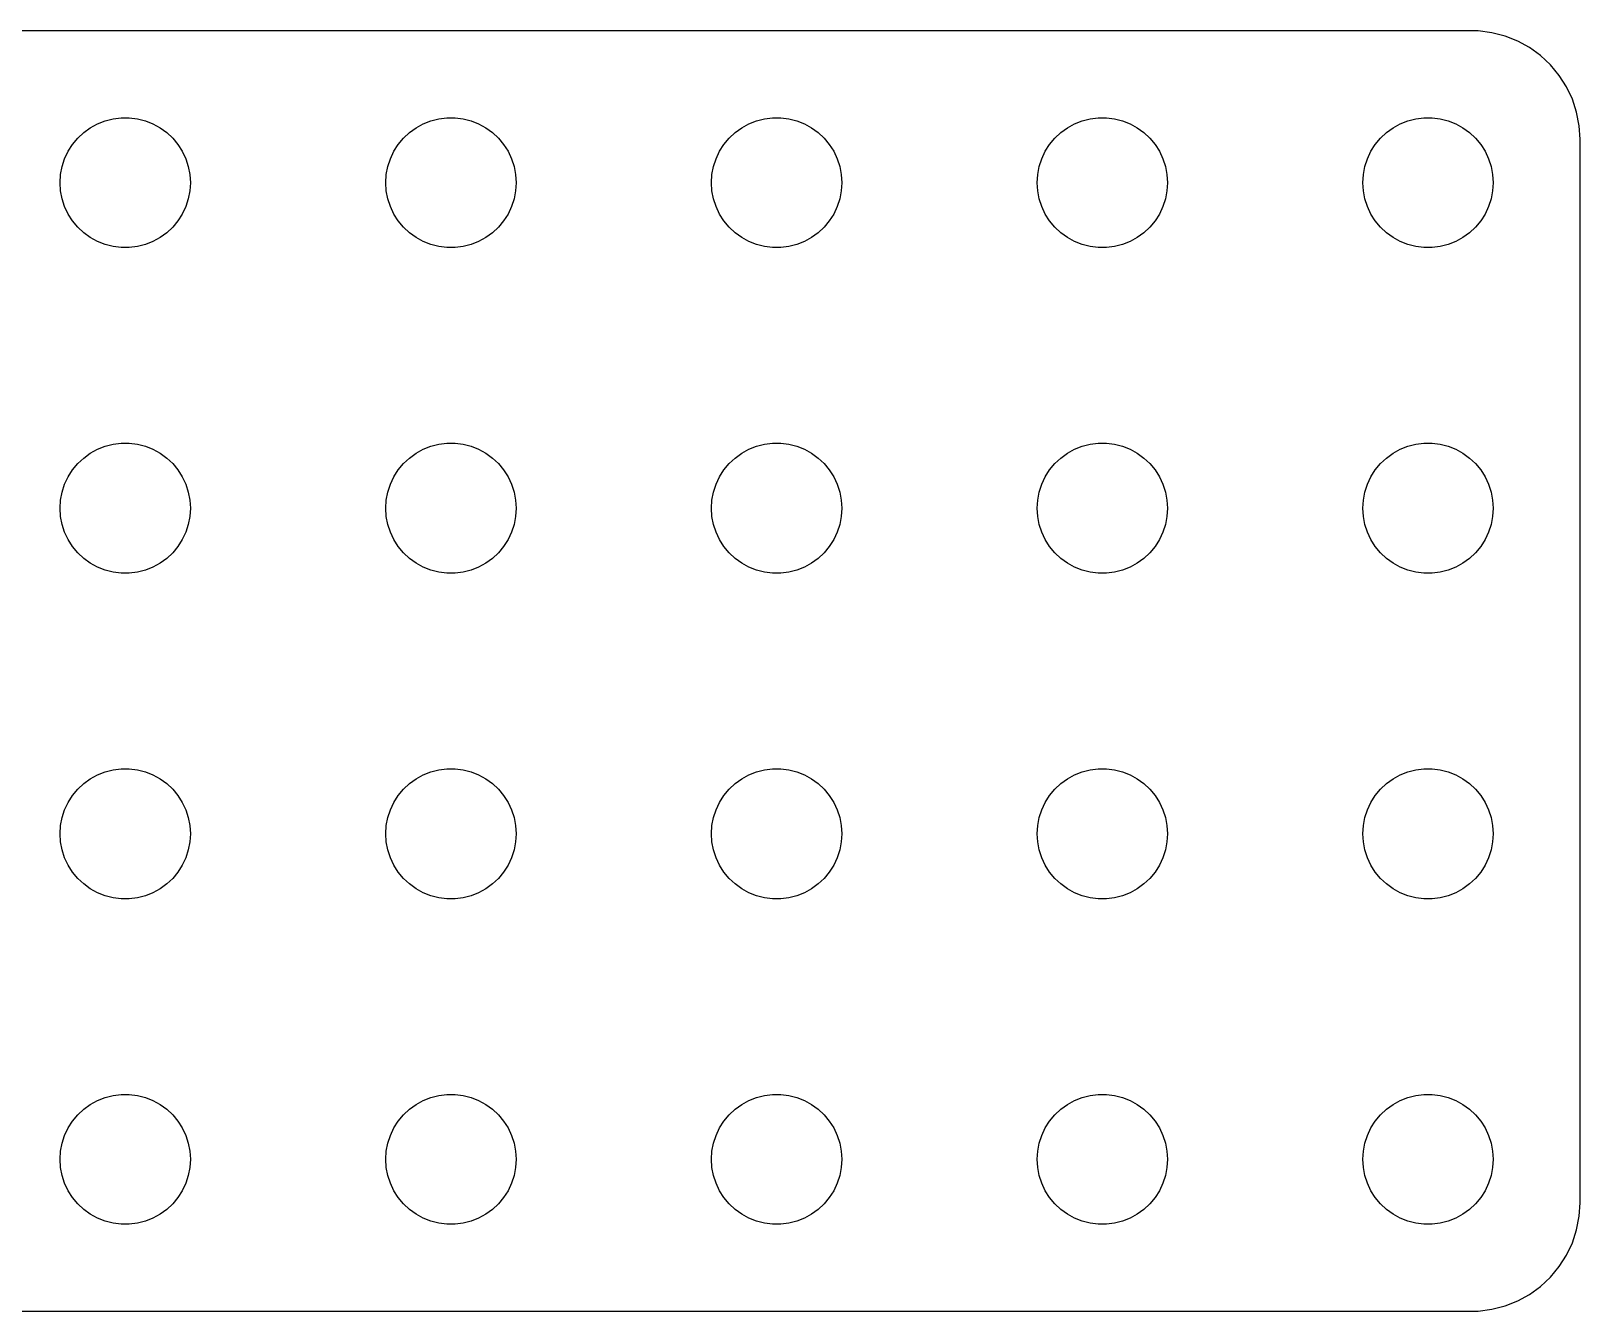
# Model space of a CAD drawing. Header units: metres. Extents: x -67 to 67, y -29 to 29.
# Drawn here: x -4.3 to 67, y -29.5 to 29.5 of the extents above; entities that cross this region are included whole.
import ezdxf

# ---------------------------------------------------------------- set-up
doc = ezdxf.new("R2010")
doc.units = ezdxf.units.M

msp = doc.modelspace()

# ---------------------------------------------------------------- linework, layer by layer
for p, q in [((62.3139, 29.4901), (-62.3139, 29.4901)), ((62.9369, 29.4114), (62.3139, 29.4901)), ((63.5451, 29.2553), (62.9369, 29.4114)), ((64.1289, 29.0241), (63.5451, 29.2553)), ((64.6791, 28.7216), (64.1289, 29.0241)), ((65.1871, 28.3526), (64.6791, 28.7216)), ((65.6448, 27.9227), (65.1871, 28.3526)), ((66.0451, 27.4389), (65.6448, 27.9227)), ((66.3815, 26.9088), (66.0451, 27.4389)), ((66.6489, 26.3406), (66.3815, 26.9088)), ((66.8429, 25.7434), (66.6489, 26.3406)), ((66.9606, 25.1267), (66.8429, 25.7434)), ((-1.91226, 24.8115), (-1.60747, 25.033)), ((-1.60747, 25.033), (-1.27733, 25.2145)), ((-1.27733, 25.2145), (-0.92705, 25.3532)), ((-0.92705, 25.3532), (-0.56213, 25.4469)), ((-0.56213, 25.4469), (-0.18837, 25.4941)), ((-0.18837, 25.4941), (0.18837, 25.4941)), ((0.18837, 25.4941), (0.56213, 25.4469)), ((0.56213, 25.4469), (0.92705, 25.3532)), ((0.92705, 25.3532), (1.27733, 25.2145)), ((1.27733, 25.2145), (1.60747, 25.033)), ((1.60747, 25.033), (1.91226, 24.8115)), ((13.0877, 24.8115), (13.3925, 25.033)), ((13.3925, 25.033), (13.7227, 25.2145)), ((13.7227, 25.2145), (14.0729, 25.3532)), ((14.0729, 25.3532), (14.4379, 25.4469)), ((14.4379, 25.4469), (14.8116, 25.4941)), ((14.8116, 25.4941), (15.1884, 25.4941)), ((15.1884, 25.4941), (15.5621, 25.4469)), ((15.5621, 25.4469), (15.927, 25.3532)), ((15.927, 25.3532), (16.2773, 25.2145)), ((16.2773, 25.2145), (16.6075, 25.033)), ((16.6075, 25.033), (16.9123, 24.8115)), ((28.0877, 24.8115), (28.3925, 25.033)), ((28.3925, 25.033), (28.7227, 25.2145)), ((28.7227, 25.2145), (29.0729, 25.3532)), ((29.0729, 25.3532), (29.4379, 25.4469)), ((29.4379, 25.4469), (29.8116, 25.4941)), ((29.8116, 25.4941), (30.1884, 25.4941)), ((30.1884, 25.4941), (30.5621, 25.4469)), ((30.5621, 25.4469), (30.927, 25.3532)), ((30.927, 25.3532), (31.2773, 25.2145)), ((31.2773, 25.2145), (31.6075, 25.033)), ((31.6075, 25.033), (31.9123, 24.8115)), ((43.0877, 24.8115), (43.3925, 25.033)), ((43.3925, 25.033), (43.7227, 25.2145)), ((43.7227, 25.2145), (44.0729, 25.3532)), ((44.0729, 25.3532), (44.4379, 25.4469)), ((44.4379, 25.4469), (44.8116, 25.4941)), ((44.8116, 25.4941), (45.1884, 25.4941)), ((45.1884, 25.4941), (45.5621, 25.4469)), ((45.5621, 25.4469), (45.927, 25.3532)), ((45.927, 25.3532), (46.2773, 25.2145)), ((46.2773, 25.2145), (46.6075, 25.033)), ((46.6075, 25.033), (46.9123, 24.8115)), ((58.0877, 24.8115), (58.3925, 25.033)), ((58.3925, 25.033), (58.7227, 25.2145)), ((58.7227, 25.2145), (59.0729, 25.3532)), ((59.0729, 25.3532), (59.4379, 25.4469)), ((59.4379, 25.4469), (59.8116, 25.4941)), ((59.8116, 25.4941), (60.1884, 25.4941)), ((60.1884, 25.4941), (60.5621, 25.4469)), ((60.5621, 25.4469), (60.927, 25.3532)), ((60.927, 25.3532), (61.2773, 25.2145)), ((61.2773, 25.2145), (61.6075, 25.033)), ((61.6075, 25.033), (61.9123, 24.8115)), ((67, 24.5), (66.9606, 25.1267)), ((-2.62891, 23.9453), (-2.42705, 24.2634)), ((-2.42705, 24.2634), (-2.1869, 24.5536)), ((-2.1869, 24.5536), (-1.91226, 24.8115)), ((1.91226, 24.8115), (2.1869, 24.5536)), ((2.1869, 24.5536), (2.42705, 24.2634)), ((2.42705, 24.2634), (2.62891, 23.9453)), ((12.3711, 23.9453), (12.5729, 24.2634)), ((12.5729, 24.2634), (12.8131, 24.5536)), ((12.8131, 24.5536), (13.0877, 24.8115)), ((16.9123, 24.8115), (17.1869, 24.5536)), ((17.1869, 24.5536), (17.427, 24.2634)), ((17.427, 24.2634), (17.6289, 23.9453)), ((27.3711, 23.9453), (27.5729, 24.2634)), ((27.5729, 24.2634), (27.8131, 24.5536)), ((27.8131, 24.5536), (28.0877, 24.8115)), ((31.9123, 24.8115), (32.1869, 24.5536)), ((32.1869, 24.5536), (32.427, 24.2634)), ((32.427, 24.2634), (32.6289, 23.9453)), ((42.3711, 23.9453), (42.5729, 24.2634)), ((42.5729, 24.2634), (42.8131, 24.5536)), ((42.8131, 24.5536), (43.0877, 24.8115)), ((46.9123, 24.8115), (47.1869, 24.5536)), ((47.1869, 24.5536), (47.427, 24.2634)), ((47.427, 24.2634), (47.6289, 23.9453)), ((57.3711, 23.9453), (57.5729, 24.2634)), ((57.5729, 24.2634), (57.8131, 24.5536)), ((57.8131, 24.5536), (58.0877, 24.8115)), ((61.9123, 24.8115), (62.1869, 24.5536)), ((62.1869, 24.5536), (62.427, 24.2634)), ((62.427, 24.2634), (62.6289, 23.9453)), ((67, -24.5), (67, 24.5)), ((-2.90575, 23.2461), (-2.78932, 23.6044)), ((-2.78932, 23.6044), (-2.62891, 23.9453)), ((2.62891, 23.9453), (2.78932, 23.6044)), ((2.78932, 23.6044), (2.90575, 23.2461)), ((12.0942, 23.2461), (12.2107, 23.6044)), ((12.2107, 23.6044), (12.3711, 23.9453)), ((17.6289, 23.9453), (17.7893, 23.6044)), ((17.7893, 23.6044), (17.9057, 23.2461)), ((27.0942, 23.2461), (27.2107, 23.6044)), ((27.2107, 23.6044), (27.3711, 23.9453)), ((32.6289, 23.9453), (32.7893, 23.6044)), ((32.7893, 23.6044), (32.9057, 23.2461)), ((42.0942, 23.2461), (42.2107, 23.6044)), ((42.2107, 23.6044), (42.3711, 23.9453)), ((47.6289, 23.9453), (47.7893, 23.6044)), ((47.7893, 23.6044), (47.9057, 23.2461)), ((57.0942, 23.2461), (57.2107, 23.6044)), ((57.2107, 23.6044), (57.3711, 23.9453)), ((62.6289, 23.9453), (62.7893, 23.6044)), ((62.7893, 23.6044), (62.9057, 23.2461)), ((-3, 22.5), (-2.97633, 22.876)), ((-2.97633, 22.876), (-2.90575, 23.2461)), ((2.90575, 23.2461), (2.97633, 22.876)), ((2.97633, 22.876), (3, 22.5)), ((12, 22.5), (12.0237, 22.876)), ((12.0237, 22.876), (12.0942, 23.2461)), ((17.9057, 23.2461), (17.9763, 22.876)), ((17.9763, 22.876), (18, 22.5)), ((27, 22.5), (27.0237, 22.876)), ((27.0237, 22.876), (27.0942, 23.2461)), ((32.9057, 23.2461), (32.9763, 22.876)), ((32.9763, 22.876), (33, 22.5)), ((42, 22.5), (42.0237, 22.876)), ((42.0237, 22.876), (42.0942, 23.2461)), ((47.9057, 23.2461), (47.9763, 22.876)), ((47.9763, 22.876), (48, 22.5)), ((57, 22.5), (57.0237, 22.876)), ((57.0237, 22.876), (57.0942, 23.2461)), ((62.9057, 23.2461), (62.9763, 22.876)), ((62.9763, 22.876), (63, 22.5)), ((-2.97633, 22.124), (-3, 22.5)), ((-2.90575, 21.7539), (-2.97633, 22.124)), ((2.97633, 22.124), (2.90575, 21.7539)), ((3, 22.5), (2.97633, 22.124)), ((12.0237, 22.124), (12, 22.5)), ((12.0942, 21.7539), (12.0237, 22.124)), ((17.9763, 22.124), (17.9057, 21.7539)), ((18, 22.5), (17.9763, 22.124)), ((27.0237, 22.124), (27, 22.5)), ((27.0942, 21.7539), (27.0237, 22.124)), ((32.9763, 22.124), (32.9057, 21.7539)), ((33, 22.5), (32.9763, 22.124)), ((42.0237, 22.124), (42, 22.5)), ((42.0942, 21.7539), (42.0237, 22.124)), ((47.9763, 22.124), (47.9057, 21.7539)), ((48, 22.5), (47.9763, 22.124)), ((57.0237, 22.124), (57, 22.5)), ((57.0942, 21.7539), (57.0237, 22.124)), ((62.9763, 22.124), (62.9057, 21.7539)), ((63, 22.5), (62.9763, 22.124)), ((-2.78932, 21.3956), (-2.90575, 21.7539)), ((2.90575, 21.7539), (2.78932, 21.3956)), ((12.2107, 21.3956), (12.0942, 21.7539)), ((17.9057, 21.7539), (17.7893, 21.3956)), ((27.2107, 21.3956), (27.0942, 21.7539)), ((32.9057, 21.7539), (32.7893, 21.3956)), ((42.2107, 21.3956), (42.0942, 21.7539)), ((47.9057, 21.7539), (47.7893, 21.3956)), ((57.2107, 21.3956), (57.0942, 21.7539)), ((62.9057, 21.7539), (62.7893, 21.3956)), ((-2.62891, 21.0547), (-2.78932, 21.3956)), ((-2.42705, 20.7366), (-2.62891, 21.0547)), ((-2.1869, 20.4464), (-2.42705, 20.7366)), ((2.42705, 20.7366), (2.1869, 20.4464)), ((2.62891, 21.0547), (2.42705, 20.7366)), ((2.78932, 21.3956), (2.62891, 21.0547)), ((12.3711, 21.0547), (12.2107, 21.3956)), ((12.5729, 20.7366), (12.3711, 21.0547)), ((12.8131, 20.4464), (12.5729, 20.7366)), ((17.427, 20.7366), (17.1869, 20.4464)), ((17.6289, 21.0547), (17.427, 20.7366)), ((17.7893, 21.3956), (17.6289, 21.0547)), ((27.3711, 21.0547), (27.2107, 21.3956)), ((27.5729, 20.7366), (27.3711, 21.0547)), ((27.8131, 20.4464), (27.5729, 20.7366)), ((32.427, 20.7366), (32.1869, 20.4464)), ((32.6289, 21.0547), (32.427, 20.7366)), ((32.7893, 21.3956), (32.6289, 21.0547)), ((42.3711, 21.0547), (42.2107, 21.3956)), ((42.5729, 20.7366), (42.3711, 21.0547)), ((42.8131, 20.4464), (42.5729, 20.7366)), ((47.427, 20.7366), (47.1869, 20.4464)), ((47.6289, 21.0547), (47.427, 20.7366)), ((47.7893, 21.3956), (47.6289, 21.0547)), ((57.3711, 21.0547), (57.2107, 21.3956)), ((57.5729, 20.7366), (57.3711, 21.0547)), ((57.8131, 20.4464), (57.5729, 20.7366)), ((62.427, 20.7366), (62.1869, 20.4464)), ((62.6289, 21.0547), (62.427, 20.7366)), ((62.7893, 21.3956), (62.6289, 21.0547)), ((-1.91226, 20.1884), (-2.1869, 20.4464)), ((-1.60747, 19.967), (-1.91226, 20.1884)), ((1.91226, 20.1884), (1.60747, 19.967)), ((2.1869, 20.4464), (1.91226, 20.1884)), ((13.0877, 20.1884), (12.8131, 20.4464)), ((13.3925, 19.967), (13.0877, 20.1884)), ((16.9123, 20.1884), (16.6075, 19.967)), ((17.1869, 20.4464), (16.9123, 20.1884)), ((28.0877, 20.1884), (27.8131, 20.4464)), ((28.3925, 19.967), (28.0877, 20.1884)), ((31.9123, 20.1884), (31.6075, 19.967)), ((32.1869, 20.4464), (31.9123, 20.1884)), ((43.0877, 20.1884), (42.8131, 20.4464)), ((43.3925, 19.967), (43.0877, 20.1884)), ((46.9123, 20.1884), (46.6075, 19.967)), ((47.1869, 20.4464), (46.9123, 20.1884)), ((58.0877, 20.1884), (57.8131, 20.4464)), ((58.3925, 19.967), (58.0877, 20.1884)), ((61.9123, 20.1884), (61.6075, 19.967)), ((62.1869, 20.4464), (61.9123, 20.1884)), ((-1.27733, 19.7855), (-1.60747, 19.967)), ((-0.92705, 19.6468), (-1.27733, 19.7855)), ((-0.56213, 19.5531), (-0.92705, 19.6468)), ((-0.18837, 19.5059), (-0.56213, 19.5531)), ((0.18837, 19.5059), (-0.18837, 19.5059)), ((0.56213, 19.5531), (0.18837, 19.5059)), ((0.92705, 19.6468), (0.56213, 19.5531)), ((1.27733, 19.7855), (0.92705, 19.6468)), ((1.60747, 19.967), (1.27733, 19.7855)), ((13.7227, 19.7855), (13.3925, 19.967)), ((14.0729, 19.6468), (13.7227, 19.7855)), ((14.4379, 19.5531), (14.0729, 19.6468)), ((14.8116, 19.5059), (14.4379, 19.5531)), ((15.1884, 19.5059), (14.8116, 19.5059)), ((15.5621, 19.5531), (15.1884, 19.5059)), ((15.927, 19.6468), (15.5621, 19.5531)), ((16.2773, 19.7855), (15.927, 19.6468)), ((16.6075, 19.967), (16.2773, 19.7855)), ((28.7227, 19.7855), (28.3925, 19.967)), ((29.0729, 19.6468), (28.7227, 19.7855)), ((29.4379, 19.5531), (29.0729, 19.6468)), ((29.8116, 19.5059), (29.4379, 19.5531)), ((30.1884, 19.5059), (29.8116, 19.5059)), ((30.5621, 19.5531), (30.1884, 19.5059)), ((30.927, 19.6468), (30.5621, 19.5531)), ((31.2773, 19.7855), (30.927, 19.6468)), ((31.6075, 19.967), (31.2773, 19.7855)), ((43.7227, 19.7855), (43.3925, 19.967)), ((44.0729, 19.6468), (43.7227, 19.7855)), ((44.4379, 19.5531), (44.0729, 19.6468)), ((44.8116, 19.5059), (44.4379, 19.5531)), ((45.1884, 19.5059), (44.8116, 19.5059)), ((45.5621, 19.5531), (45.1884, 19.5059)), ((45.927, 19.6468), (45.5621, 19.5531)), ((46.2773, 19.7855), (45.927, 19.6468)), ((46.6075, 19.967), (46.2773, 19.7855)), ((58.7227, 19.7855), (58.3925, 19.967)), ((59.0729, 19.6468), (58.7227, 19.7855)), ((59.4379, 19.5531), (59.0729, 19.6468)), ((59.8116, 19.5059), (59.4379, 19.5531)), ((60.1884, 19.5059), (59.8116, 19.5059)), ((60.5621, 19.5531), (60.1884, 19.5059)), ((60.927, 19.6468), (60.5621, 19.5531)), ((61.2773, 19.7855), (60.927, 19.6468)), ((61.6075, 19.967), (61.2773, 19.7855)), ((-1.91226, 9.81154), (-1.60747, 10.033)), ((-1.60747, 10.033), (-1.27733, 10.2145)), ((-1.27733, 10.2145), (-0.92705, 10.3532)), ((-0.92705, 10.3532), (-0.56213, 10.4469)), ((-0.56213, 10.4469), (-0.18837, 10.4941)), ((-0.18837, 10.4941), (0.18837, 10.4941)), ((0.18837, 10.4941), (0.56213, 10.4469)), ((0.56213, 10.4469), (0.92705, 10.3532)), ((0.92705, 10.3532), (1.27733, 10.2145)), ((1.27733, 10.2145), (1.60747, 10.033)), ((1.60747, 10.033), (1.91226, 9.81154)), ((13.0877, 9.81154), (13.3925, 10.033)), ((13.3925, 10.033), (13.7227, 10.2145)), ((13.7227, 10.2145), (14.0729, 10.3532)), ((14.0729, 10.3532), (14.4379, 10.4469)), ((14.4379, 10.4469), (14.8116, 10.4941)), ((14.8116, 10.4941), (15.1884, 10.4941)), ((15.1884, 10.4941), (15.5621, 10.4469)), ((15.5621, 10.4469), (15.927, 10.3532)), ((15.927, 10.3532), (16.2773, 10.2145)), ((16.2773, 10.2145), (16.6075, 10.033)), ((16.6075, 10.033), (16.9123, 9.81154)), ((28.0877, 9.81154), (28.3925, 10.033)), ((28.3925, 10.033), (28.7227, 10.2145)), ((28.7227, 10.2145), (29.0729, 10.3532)), ((29.0729, 10.3532), (29.4379, 10.4469)), ((29.4379, 10.4469), (29.8116, 10.4941)), ((29.8116, 10.4941), (30.1884, 10.4941)), ((30.1884, 10.4941), (30.5621, 10.4469)), ((30.5621, 10.4469), (30.927, 10.3532)), ((30.927, 10.3532), (31.2773, 10.2145)), ((31.2773, 10.2145), (31.6075, 10.033)), ((31.6075, 10.033), (31.9123, 9.81154)), ((43.0877, 9.81154), (43.3925, 10.033)), ((43.3925, 10.033), (43.7227, 10.2145)), ((43.7227, 10.2145), (44.0729, 10.3532)), ((44.0729, 10.3532), (44.4379, 10.4469)), ((44.4379, 10.4469), (44.8116, 10.4941)), ((44.8116, 10.4941), (45.1884, 10.4941)), ((45.1884, 10.4941), (45.5621, 10.4469)), ((45.5621, 10.4469), (45.927, 10.3532)), ((45.927, 10.3532), (46.2773, 10.2145)), ((46.2773, 10.2145), (46.6075, 10.033)), ((46.6075, 10.033), (46.9123, 9.81154)), ((58.0877, 9.81154), (58.3925, 10.033)), ((58.3925, 10.033), (58.7227, 10.2145)), ((58.7227, 10.2145), (59.0729, 10.3532)), ((59.0729, 10.3532), (59.4379, 10.4469)), ((59.4379, 10.4469), (59.8116, 10.4941)), ((59.8116, 10.4941), (60.1884, 10.4941)), ((60.1884, 10.4941), (60.5621, 10.4469)), ((60.5621, 10.4469), (60.927, 10.3532)), ((60.927, 10.3532), (61.2773, 10.2145)), ((61.2773, 10.2145), (61.6075, 10.033)), ((61.6075, 10.033), (61.9123, 9.81154)), ((-2.42705, 9.26335), (-2.1869, 9.55363)), ((-2.1869, 9.55363), (-1.91226, 9.81154)), ((1.91226, 9.81154), (2.1869, 9.55363)), ((2.1869, 9.55363), (2.42705, 9.26335)), ((12.5729, 9.26335), (12.8131, 9.55363)), ((12.8131, 9.55363), (13.0877, 9.81154)), ((16.9123, 9.81154), (17.1869, 9.55363)), ((17.1869, 9.55363), (17.427, 9.26335)), ((27.5729, 9.26335), (27.8131, 9.55363)), ((27.8131, 9.55363), (28.0877, 9.81154)), ((31.9123, 9.81154), (32.1869, 9.55363)), ((32.1869, 9.55363), (32.427, 9.26335)), ((42.5729, 9.26335), (42.8131, 9.55363)), ((42.8131, 9.55363), (43.0877, 9.81154)), ((46.9123, 9.81154), (47.1869, 9.55363)), ((47.1869, 9.55363), (47.427, 9.26335)), ((57.5729, 9.26335), (57.8131, 9.55363)), ((57.8131, 9.55363), (58.0877, 9.81154)), ((61.9123, 9.81154), (62.1869, 9.55363)), ((62.1869, 9.55363), (62.427, 9.26335)), ((-2.90575, 8.24606), (-2.78932, 8.60437)), ((-2.78932, 8.60437), (-2.62891, 8.94525)), ((-2.62891, 8.94525), (-2.42705, 9.26335)), ((2.42705, 9.26335), (2.62891, 8.94525)), ((2.62891, 8.94525), (2.78932, 8.60437)), ((2.78932, 8.60437), (2.90575, 8.24606)), ((12.0942, 8.24606), (12.2107, 8.60437)), ((12.2107, 8.60437), (12.3711, 8.94525)), ((12.3711, 8.94525), (12.5729, 9.26335)), ((17.427, 9.26335), (17.6289, 8.94525)), ((17.6289, 8.94525), (17.7893, 8.60437)), ((17.7893, 8.60437), (17.9057, 8.24606)), ((27.0942, 8.24606), (27.2107, 8.60437)), ((27.2107, 8.60437), (27.3711, 8.94525)), ((27.3711, 8.94525), (27.5729, 9.26335)), ((32.427, 9.26335), (32.6289, 8.94525)), ((32.6289, 8.94525), (32.7893, 8.60437)), ((32.7893, 8.60437), (32.9057, 8.24606)), ((42.0942, 8.24606), (42.2107, 8.60437)), ((42.2107, 8.60437), (42.3711, 8.94525)), ((42.3711, 8.94525), (42.5729, 9.26335)), ((47.427, 9.26335), (47.6289, 8.94525)), ((47.6289, 8.94525), (47.7893, 8.60437)), ((47.7893, 8.60437), (47.9057, 8.24606)), ((57.0942, 8.24606), (57.2107, 8.60437)), ((57.2107, 8.60437), (57.3711, 8.94525)), ((57.3711, 8.94525), (57.5729, 9.26335)), ((62.427, 9.26335), (62.6289, 8.94525)), ((62.6289, 8.94525), (62.7893, 8.60437)), ((62.7893, 8.60437), (62.9057, 8.24606)), ((-3, 7.5), (-2.97633, 7.87599)), ((-2.97633, 7.87599), (-2.90575, 8.24606)), ((2.90575, 8.24606), (2.97633, 7.87599)), ((2.97633, 7.87599), (3, 7.5)), ((12, 7.5), (12.0237, 7.87599)), ((12.0237, 7.87599), (12.0942, 8.24606)), ((17.9057, 8.24606), (17.9763, 7.87599)), ((17.9763, 7.87599), (18, 7.5)), ((27, 7.5), (27.0237, 7.87599)), ((27.0237, 7.87599), (27.0942, 8.24606)), ((32.9057, 8.24606), (32.9763, 7.87599)), ((32.9763, 7.87599), (33, 7.5)), ((42, 7.5), (42.0237, 7.87599)), ((42.0237, 7.87599), (42.0942, 8.24606)), ((47.9057, 8.24606), (47.9763, 7.87599)), ((47.9763, 7.87599), (48, 7.5)), ((57, 7.5), (57.0237, 7.87599)), ((57.0237, 7.87599), (57.0942, 8.24606)), ((62.9057, 8.24606), (62.9763, 7.87599)), ((62.9763, 7.87599), (63, 7.5)), ((-2.97633, 7.12399), (-3, 7.5)), ((3, 7.5), (2.97633, 7.12399)), ((12.0237, 7.12399), (12, 7.5)), ((18, 7.5), (17.9763, 7.12399)), ((27.0237, 7.12399), (27, 7.5)), ((33, 7.5), (32.9763, 7.12399)), ((42.0237, 7.12399), (42, 7.5)), ((48, 7.5), (47.9763, 7.12399)), ((57.0237, 7.12399), (57, 7.5)), ((63, 7.5), (62.9763, 7.12399)), ((-2.90575, 6.75392), (-2.97633, 7.12399)), ((-2.78932, 6.39561), (-2.90575, 6.75392)), ((2.90575, 6.75392), (2.78932, 6.39561)), ((2.97633, 7.12399), (2.90575, 6.75392)), ((12.0942, 6.75392), (12.0237, 7.12399)), ((12.2107, 6.39561), (12.0942, 6.75392)), ((17.9057, 6.75392), (17.7893, 6.39561)), ((17.9763, 7.12399), (17.9057, 6.75392)), ((27.0942, 6.75392), (27.0237, 7.12399)), ((27.2107, 6.39561), (27.0942, 6.75392)), ((32.9057, 6.75392), (32.7893, 6.39561)), ((32.9763, 7.12399), (32.9057, 6.75392)), ((42.0942, 6.75392), (42.0237, 7.12399)), ((42.2107, 6.39561), (42.0942, 6.75392)), ((47.9057, 6.75392), (47.7893, 6.39561)), ((47.9763, 7.12399), (47.9057, 6.75392)), ((57.0942, 6.75392), (57.0237, 7.12399)), ((57.2107, 6.39561), (57.0942, 6.75392)), ((62.9057, 6.75392), (62.7893, 6.39561)), ((62.9763, 7.12399), (62.9057, 6.75392)), ((-2.62891, 6.05473), (-2.78932, 6.39561)), ((-2.42705, 5.73663), (-2.62891, 6.05473)), ((-2.1869, 5.44635), (-2.42705, 5.73663)), ((2.42705, 5.73663), (2.1869, 5.44635)), ((2.62891, 6.05473), (2.42705, 5.73663)), ((2.78932, 6.39561), (2.62891, 6.05473)), ((12.3711, 6.05473), (12.2107, 6.39561)), ((12.5729, 5.73663), (12.3711, 6.05473)), ((12.8131, 5.44635), (12.5729, 5.73663)), ((17.427, 5.73663), (17.1869, 5.44635)), ((17.6289, 6.05473), (17.427, 5.73663)), ((17.7893, 6.39561), (17.6289, 6.05473)), ((27.3711, 6.05473), (27.2107, 6.39561)), ((27.5729, 5.73663), (27.3711, 6.05473)), ((27.8131, 5.44635), (27.5729, 5.73663)), ((32.427, 5.73663), (32.1869, 5.44635)), ((32.6289, 6.05473), (32.427, 5.73663)), ((32.7893, 6.39561), (32.6289, 6.05473)), ((42.3711, 6.05473), (42.2107, 6.39561)), ((42.5729, 5.73663), (42.3711, 6.05473)), ((42.8131, 5.44635), (42.5729, 5.73663)), ((47.427, 5.73663), (47.1869, 5.44635)), ((47.6289, 6.05473), (47.427, 5.73663)), ((47.7893, 6.39561), (47.6289, 6.05473)), ((57.3711, 6.05473), (57.2107, 6.39561)), ((57.5729, 5.73663), (57.3711, 6.05473)), ((57.8131, 5.44635), (57.5729, 5.73663)), ((62.427, 5.73663), (62.1869, 5.44635)), ((62.6289, 6.05473), (62.427, 5.73663)), ((62.7893, 6.39561), (62.6289, 6.05473)), ((-1.91226, 5.18845), (-2.1869, 5.44635)), ((-1.60747, 4.96701), (-1.91226, 5.18845)), ((1.91226, 5.18845), (1.60747, 4.96701)), ((2.1869, 5.44635), (1.91226, 5.18845)), ((13.0877, 5.18845), (12.8131, 5.44635)), ((13.3925, 4.96701), (13.0877, 5.18845)), ((16.9123, 5.18845), (16.6075, 4.96701)), ((17.1869, 5.44635), (16.9123, 5.18845)), ((28.0877, 5.18845), (27.8131, 5.44635)), ((28.3925, 4.96701), (28.0877, 5.18845)), ((31.9123, 5.18845), (31.6075, 4.96701)), ((32.1869, 5.44635), (31.9123, 5.18845)), ((43.0877, 5.18845), (42.8131, 5.44635)), ((43.3925, 4.96701), (43.0877, 5.18845)), ((46.9123, 5.18845), (46.6075, 4.96701)), ((47.1869, 5.44635), (46.9123, 5.18845)), ((58.0877, 5.18845), (57.8131, 5.44635)), ((58.3925, 4.96701), (58.0877, 5.18845)), ((61.9123, 5.18845), (61.6075, 4.96701)), ((62.1869, 5.44635), (61.9123, 5.18845)), ((-1.27733, 4.78551), (-1.60747, 4.96701)), ((-0.92705, 4.64682), (-1.27733, 4.78551)), ((-0.56213, 4.55313), (-0.92705, 4.64682)), ((-0.18837, 4.50591), (-0.56213, 4.55313)), ((0.18837, 4.50591), (-0.18837, 4.50591)), ((0.56213, 4.55313), (0.18837, 4.50591)), ((0.92705, 4.64682), (0.56213, 4.55313)), ((1.27733, 4.78551), (0.92705, 4.64682)), ((1.60747, 4.96701), (1.27733, 4.78551)), ((13.7227, 4.78551), (13.3925, 4.96701)), ((14.0729, 4.64682), (13.7227, 4.78551)), ((14.4379, 4.55313), (14.0729, 4.64682)), ((14.8116, 4.50591), (14.4379, 4.55313)), ((15.1884, 4.50591), (14.8116, 4.50591)), ((15.5621, 4.55313), (15.1884, 4.50591)), ((15.927, 4.64682), (15.5621, 4.55313)), ((16.2773, 4.78551), (15.927, 4.64682)), ((16.6075, 4.96701), (16.2773, 4.78551)), ((28.7227, 4.78551), (28.3925, 4.96701)), ((29.0729, 4.64682), (28.7227, 4.78551)), ((29.4379, 4.55313), (29.0729, 4.64682)), ((29.8116, 4.50591), (29.4379, 4.55313)), ((30.1884, 4.50591), (29.8116, 4.50591)), ((30.5621, 4.55313), (30.1884, 4.50591)), ((30.927, 4.64682), (30.5621, 4.55313)), ((31.2773, 4.78551), (30.927, 4.64682)), ((31.6075, 4.96701), (31.2773, 4.78551)), ((43.7227, 4.78551), (43.3925, 4.96701)), ((44.0729, 4.64682), (43.7227, 4.78551)), ((44.4379, 4.55313), (44.0729, 4.64682)), ((44.8116, 4.50591), (44.4379, 4.55313)), ((45.1884, 4.50591), (44.8116, 4.50591)), ((45.5621, 4.55313), (45.1884, 4.50591)), ((45.927, 4.64682), (45.5621, 4.55313)), ((46.2773, 4.78551), (45.927, 4.64682)), ((46.6075, 4.96701), (46.2773, 4.78551)), ((58.7227, 4.78551), (58.3925, 4.96701)), ((59.0729, 4.64682), (58.7227, 4.78551)), ((59.4379, 4.55313), (59.0729, 4.64682)), ((59.8116, 4.50591), (59.4379, 4.55313)), ((60.1884, 4.50591), (59.8116, 4.50591)), ((60.5621, 4.55313), (60.1884, 4.50591)), ((60.927, 4.64682), (60.5621, 4.55313)), ((61.2773, 4.78551), (60.927, 4.64682)), ((61.6075, 4.96701), (61.2773, 4.78551)), ((-1.91226, -5.18845), (-1.60747, -4.96701)), ((-1.60747, -4.96701), (-1.27733, -4.78551)), ((-1.27733, -4.78551), (-0.92705, -4.64682)), ((-0.92705, -4.64682), (-0.56213, -4.55313)), ((-0.56213, -4.55313), (-0.18837, -4.50591)), ((-0.18837, -4.50591), (0.18837, -4.50591)), ((0.18837, -4.50591), (0.56213, -4.55313)), ((0.56213, -4.55313), (0.92705, -4.64682)), ((0.92705, -4.64682), (1.27733, -4.78551)), ((1.27733, -4.78551), (1.60747, -4.96701)), ((1.60747, -4.96701), (1.91226, -5.18845)), ((13.0877, -5.18845), (13.3925, -4.96701)), ((13.3925, -4.96701), (13.7227, -4.78551)), ((13.7227, -4.78551), (14.0729, -4.64682)), ((14.0729, -4.64682), (14.4379, -4.55313)), ((14.4379, -4.55313), (14.8116, -4.50591)), ((14.8116, -4.50591), (15.1884, -4.50591)), ((15.1884, -4.50591), (15.5621, -4.55313)), ((15.5621, -4.55313), (15.927, -4.64682)), ((15.927, -4.64682), (16.2773, -4.78551)), ((16.2773, -4.78551), (16.6075, -4.96701)), ((16.6075, -4.96701), (16.9123, -5.18845)), ((28.0877, -5.18845), (28.3925, -4.96701)), ((28.3925, -4.96701), (28.7227, -4.78551)), ((28.7227, -4.78551), (29.0729, -4.64682)), ((29.0729, -4.64682), (29.4379, -4.55313)), ((29.4379, -4.55313), (29.8116, -4.50591)), ((29.8116, -4.50591), (30.1884, -4.50591)), ((30.1884, -4.50591), (30.5621, -4.55313)), ((30.5621, -4.55313), (30.927, -4.64682)), ((30.927, -4.64682), (31.2773, -4.78551)), ((31.2773, -4.78551), (31.6075, -4.96701)), ((31.6075, -4.96701), (31.9123, -5.18845)), ((43.0877, -5.18845), (43.3925, -4.96701)), ((43.3925, -4.96701), (43.7227, -4.78551)), ((43.7227, -4.78551), (44.0729, -4.64682)), ((44.0729, -4.64682), (44.4379, -4.55313)), ((44.4379, -4.55313), (44.8116, -4.50591)), ((44.8116, -4.50591), (45.1884, -4.50591)), ((45.1884, -4.50591), (45.5621, -4.55313)), ((45.5621, -4.55313), (45.927, -4.64682)), ((45.927, -4.64682), (46.2773, -4.78551)), ((46.2773, -4.78551), (46.6075, -4.96701)), ((46.6075, -4.96701), (46.9123, -5.18845)), ((58.0877, -5.18845), (58.3925, -4.96701)), ((58.3925, -4.96701), (58.7227, -4.78551)), ((58.7227, -4.78551), (59.0729, -4.64682)), ((59.0729, -4.64682), (59.4379, -4.55313)), ((59.4379, -4.55313), (59.8116, -4.50591)), ((59.8116, -4.50591), (60.1884, -4.50591)), ((60.1884, -4.50591), (60.5621, -4.55313)), ((60.5621, -4.55313), (60.927, -4.64682)), ((60.927, -4.64682), (61.2773, -4.78551)), ((61.2773, -4.78551), (61.6075, -4.96701)), ((61.6075, -4.96701), (61.9123, -5.18845)), ((-2.42705, -5.73663), (-2.1869, -5.44635)), ((-2.1869, -5.44635), (-1.91226, -5.18845)), ((1.91226, -5.18845), (2.1869, -5.44635)), ((2.1869, -5.44635), (2.42705, -5.73663)), ((12.5729, -5.73663), (12.8131, -5.44635)), ((12.8131, -5.44635), (13.0877, -5.18845)), ((16.9123, -5.18845), (17.1869, -5.44635)), ((17.1869, -5.44635), (17.427, -5.73663)), ((27.5729, -5.73663), (27.8131, -5.44635)), ((27.8131, -5.44635), (28.0877, -5.18845)), ((31.9123, -5.18845), (32.1869, -5.44635)), ((32.1869, -5.44635), (32.427, -5.73663)), ((42.5729, -5.73663), (42.8131, -5.44635)), ((42.8131, -5.44635), (43.0877, -5.18845)), ((46.9123, -5.18845), (47.1869, -5.44635)), ((47.1869, -5.44635), (47.427, -5.73663)), ((57.5729, -5.73663), (57.8131, -5.44635)), ((57.8131, -5.44635), (58.0877, -5.18845)), ((61.9123, -5.18845), (62.1869, -5.44635)), ((62.1869, -5.44635), (62.427, -5.73663)), ((-2.90575, -6.75392), (-2.78932, -6.39561)), ((-2.78932, -6.39561), (-2.62891, -6.05473)), ((-2.62891, -6.05473), (-2.42705, -5.73663)), ((2.42705, -5.73663), (2.62891, -6.05473)), ((2.62891, -6.05473), (2.78932, -6.39561)), ((2.78932, -6.39561), (2.90575, -6.75392)), ((12.0942, -6.75392), (12.2107, -6.39561)), ((12.2107, -6.39561), (12.3711, -6.05473)), ((12.3711, -6.05473), (12.5729, -5.73663)), ((17.427, -5.73663), (17.6289, -6.05473)), ((17.6289, -6.05473), (17.7893, -6.39561)), ((17.7893, -6.39561), (17.9057, -6.75392)), ((27.0942, -6.75392), (27.2107, -6.39561)), ((27.2107, -6.39561), (27.3711, -6.05473)), ((27.3711, -6.05473), (27.5729, -5.73663)), ((32.427, -5.73663), (32.6289, -6.05473)), ((32.6289, -6.05473), (32.7893, -6.39561)), ((32.7893, -6.39561), (32.9057, -6.75392)), ((42.0942, -6.75392), (42.2107, -6.39561)), ((42.2107, -6.39561), (42.3711, -6.05473)), ((42.3711, -6.05473), (42.5729, -5.73663)), ((47.427, -5.73663), (47.6289, -6.05473)), ((47.6289, -6.05473), (47.7893, -6.39561)), ((47.7893, -6.39561), (47.9057, -6.75392)), ((57.0942, -6.75392), (57.2107, -6.39561)), ((57.2107, -6.39561), (57.3711, -6.05473)), ((57.3711, -6.05473), (57.5729, -5.73663)), ((62.427, -5.73663), (62.6289, -6.05473)), ((62.6289, -6.05473), (62.7893, -6.39561)), ((62.7893, -6.39561), (62.9057, -6.75392)), ((-3, -7.5), (-2.97633, -7.12399)), ((-2.97633, -7.12399), (-2.90575, -6.75392)), ((2.90575, -6.75392), (2.97633, -7.12399)), ((2.97633, -7.12399), (3, -7.5)), ((12, -7.5), (12.0237, -7.12399)), ((12.0237, -7.12399), (12.0942, -6.75392)), ((17.9057, -6.75392), (17.9763, -7.12399)), ((17.9763, -7.12399), (18, -7.5)), ((27, -7.5), (27.0237, -7.12399)), ((27.0237, -7.12399), (27.0942, -6.75392)), ((32.9057, -6.75392), (32.9763, -7.12399)), ((32.9763, -7.12399), (33, -7.5)), ((42, -7.5), (42.0237, -7.12399)), ((42.0237, -7.12399), (42.0942, -6.75392)), ((47.9057, -6.75392), (47.9763, -7.12399)), ((47.9763, -7.12399), (48, -7.5)), ((57, -7.5), (57.0237, -7.12399)), ((57.0237, -7.12399), (57.0942, -6.75392)), ((62.9057, -6.75392), (62.9763, -7.12399)), ((62.9763, -7.12399), (63, -7.5)), ((-2.97633, -7.87599), (-3, -7.5)), ((3, -7.5), (2.97633, -7.87599)), ((12.0237, -7.87599), (12, -7.5)), ((18, -7.5), (17.9763, -7.87599)), ((27.0237, -7.87599), (27, -7.5)), ((33, -7.5), (32.9763, -7.87599)), ((42.0237, -7.87599), (42, -7.5)), ((48, -7.5), (47.9763, -7.87599)), ((57.0237, -7.87599), (57, -7.5)), ((63, -7.5), (62.9763, -7.87599)), ((-2.90575, -8.24606), (-2.97633, -7.87599)), ((-2.78932, -8.60437), (-2.90575, -8.24606)), ((2.90575, -8.24606), (2.78932, -8.60437)), ((2.97633, -7.87599), (2.90575, -8.24606)), ((12.0942, -8.24606), (12.0237, -7.87599)), ((12.2107, -8.60437), (12.0942, -8.24606)), ((17.9057, -8.24606), (17.7893, -8.60437)), ((17.9763, -7.87599), (17.9057, -8.24606)), ((27.0942, -8.24606), (27.0237, -7.87599)), ((27.2107, -8.60437), (27.0942, -8.24606)), ((32.9057, -8.24606), (32.7893, -8.60437)), ((32.9763, -7.87599), (32.9057, -8.24606)), ((42.0942, -8.24606), (42.0237, -7.87599)), ((42.2107, -8.60437), (42.0942, -8.24606)), ((47.9057, -8.24606), (47.7893, -8.60437)), ((47.9763, -7.87599), (47.9057, -8.24606)), ((57.0942, -8.24606), (57.0237, -7.87599)), ((57.2107, -8.60437), (57.0942, -8.24606)), ((62.9057, -8.24606), (62.7893, -8.60437)), ((62.9763, -7.87599), (62.9057, -8.24606)), ((-2.62891, -8.94525), (-2.78932, -8.60437)), ((-2.42705, -9.26335), (-2.62891, -8.94525)), ((-2.1869, -9.55363), (-2.42705, -9.26335)), ((2.42705, -9.26335), (2.1869, -9.55363)), ((2.62891, -8.94525), (2.42705, -9.26335)), ((2.78932, -8.60437), (2.62891, -8.94525)), ((12.3711, -8.94525), (12.2107, -8.60437)), ((12.5729, -9.26335), (12.3711, -8.94525)), ((12.8131, -9.55363), (12.5729, -9.26335)), ((17.427, -9.26335), (17.1869, -9.55363)), ((17.6289, -8.94525), (17.427, -9.26335)), ((17.7893, -8.60437), (17.6289, -8.94525)), ((27.3711, -8.94525), (27.2107, -8.60437)), ((27.5729, -9.26335), (27.3711, -8.94525)), ((27.8131, -9.55363), (27.5729, -9.26335)), ((32.427, -9.26335), (32.1869, -9.55363)), ((32.6289, -8.94525), (32.427, -9.26335)), ((32.7893, -8.60437), (32.6289, -8.94525)), ((42.3711, -8.94525), (42.2107, -8.60437)), ((42.5729, -9.26335), (42.3711, -8.94525)), ((42.8131, -9.55363), (42.5729, -9.26335)), ((47.427, -9.26335), (47.1869, -9.55363)), ((47.6289, -8.94525), (47.427, -9.26335)), ((47.7893, -8.60437), (47.6289, -8.94525)), ((57.3711, -8.94525), (57.2107, -8.60437)), ((57.5729, -9.26335), (57.3711, -8.94525)), ((57.8131, -9.55363), (57.5729, -9.26335)), ((62.427, -9.26335), (62.1869, -9.55363)), ((62.6289, -8.94525), (62.427, -9.26335)), ((62.7893, -8.60437), (62.6289, -8.94525)), ((-1.91226, -9.81154), (-2.1869, -9.55363)), ((-1.60747, -10.033), (-1.91226, -9.81154)), ((1.91226, -9.81154), (1.60747, -10.033)), ((2.1869, -9.55363), (1.91226, -9.81154)), ((13.0877, -9.81154), (12.8131, -9.55363)), ((13.3925, -10.033), (13.0877, -9.81154)), ((16.9123, -9.81154), (16.6075, -10.033)), ((17.1869, -9.55363), (16.9123, -9.81154)), ((28.0877, -9.81154), (27.8131, -9.55363)), ((28.3925, -10.033), (28.0877, -9.81154)), ((31.9123, -9.81154), (31.6075, -10.033)), ((32.1869, -9.55363), (31.9123, -9.81154)), ((43.0877, -9.81154), (42.8131, -9.55363)), ((43.3925, -10.033), (43.0877, -9.81154)), ((46.9123, -9.81154), (46.6075, -10.033)), ((47.1869, -9.55363), (46.9123, -9.81154)), ((58.0877, -9.81154), (57.8131, -9.55363)), ((58.3925, -10.033), (58.0877, -9.81154)), ((61.9123, -9.81154), (61.6075, -10.033)), ((62.1869, -9.55363), (61.9123, -9.81154)), ((-1.27733, -10.2145), (-1.60747, -10.033)), ((-0.92705, -10.3532), (-1.27733, -10.2145)), ((-0.56213, -10.4469), (-0.92705, -10.3532)), ((-0.18837, -10.4941), (-0.56213, -10.4469)), ((0.18837, -10.4941), (-0.18837, -10.4941)), ((0.56213, -10.4469), (0.18837, -10.4941)), ((0.92705, -10.3532), (0.56213, -10.4469)), ((1.27733, -10.2145), (0.92705, -10.3532)), ((1.60747, -10.033), (1.27733, -10.2145)), ((13.7227, -10.2145), (13.3925, -10.033)), ((14.0729, -10.3532), (13.7227, -10.2145)), ((14.4379, -10.4469), (14.0729, -10.3532)), ((14.8116, -10.4941), (14.4379, -10.4469)), ((15.1884, -10.4941), (14.8116, -10.4941)), ((15.5621, -10.4469), (15.1884, -10.4941)), ((15.927, -10.3532), (15.5621, -10.4469)), ((16.2773, -10.2145), (15.927, -10.3532)), ((16.6075, -10.033), (16.2773, -10.2145)), ((28.7227, -10.2145), (28.3925, -10.033)), ((29.0729, -10.3532), (28.7227, -10.2145)), ((29.4379, -10.4469), (29.0729, -10.3532)), ((29.8116, -10.4941), (29.4379, -10.4469)), ((30.1884, -10.4941), (29.8116, -10.4941)), ((30.5621, -10.4469), (30.1884, -10.4941)), ((30.927, -10.3532), (30.5621, -10.4469)), ((31.2773, -10.2145), (30.927, -10.3532)), ((31.6075, -10.033), (31.2773, -10.2145)), ((43.7227, -10.2145), (43.3925, -10.033)), ((44.0729, -10.3532), (43.7227, -10.2145)), ((44.4379, -10.4469), (44.0729, -10.3532)), ((44.8116, -10.4941), (44.4379, -10.4469)), ((45.1884, -10.4941), (44.8116, -10.4941)), ((45.5621, -10.4469), (45.1884, -10.4941)), ((45.927, -10.3532), (45.5621, -10.4469)), ((46.2773, -10.2145), (45.927, -10.3532)), ((46.6075, -10.033), (46.2773, -10.2145)), ((58.7227, -10.2145), (58.3925, -10.033)), ((59.0729, -10.3532), (58.7227, -10.2145)), ((59.4379, -10.4469), (59.0729, -10.3532)), ((59.8116, -10.4941), (59.4379, -10.4469)), ((60.1884, -10.4941), (59.8116, -10.4941)), ((60.5621, -10.4469), (60.1884, -10.4941)), ((60.927, -10.3532), (60.5621, -10.4469)), ((61.2773, -10.2145), (60.927, -10.3532)), ((61.6075, -10.033), (61.2773, -10.2145)), ((-1.91226, -20.1884), (-1.60747, -19.967)), ((-1.60747, -19.967), (-1.27733, -19.7855)), ((-1.27733, -19.7855), (-0.92705, -19.6468)), ((-0.92705, -19.6468), (-0.56213, -19.5531)), ((-0.56213, -19.5531), (-0.18837, -19.5059)), ((-0.18837, -19.5059), (0.18837, -19.5059)), ((0.18837, -19.5059), (0.56213, -19.5531)), ((0.56213, -19.5531), (0.92705, -19.6468)), ((0.92705, -19.6468), (1.27733, -19.7855)), ((1.27733, -19.7855), (1.60747, -19.967)), ((1.60747, -19.967), (1.91226, -20.1884)), ((13.0877, -20.1884), (13.3925, -19.967)), ((13.3925, -19.967), (13.7227, -19.7855)), ((13.7227, -19.7855), (14.0729, -19.6468)), ((14.0729, -19.6468), (14.4379, -19.5531)), ((14.4379, -19.5531), (14.8116, -19.5059)), ((14.8116, -19.5059), (15.1884, -19.5059)), ((15.1884, -19.5059), (15.5621, -19.5531)), ((15.5621, -19.5531), (15.927, -19.6468)), ((15.927, -19.6468), (16.2773, -19.7855)), ((16.2773, -19.7855), (16.6075, -19.967)), ((16.6075, -19.967), (16.9123, -20.1884)), ((28.0877, -20.1884), (28.3925, -19.967)), ((28.3925, -19.967), (28.7227, -19.7855)), ((28.7227, -19.7855), (29.0729, -19.6468)), ((29.0729, -19.6468), (29.4379, -19.5531)), ((29.4379, -19.5531), (29.8116, -19.5059)), ((29.8116, -19.5059), (30.1884, -19.5059)), ((30.1884, -19.5059), (30.5621, -19.5531)), ((30.5621, -19.5531), (30.927, -19.6468)), ((30.927, -19.6468), (31.2773, -19.7855)), ((31.2773, -19.7855), (31.6075, -19.967)), ((31.6075, -19.967), (31.9123, -20.1884)), ((43.0877, -20.1884), (43.3925, -19.967)), ((43.3925, -19.967), (43.7227, -19.7855)), ((43.7227, -19.7855), (44.0729, -19.6468)), ((44.0729, -19.6468), (44.4379, -19.5531)), ((44.4379, -19.5531), (44.8116, -19.5059)), ((44.8116, -19.5059), (45.1884, -19.5059)), ((45.1884, -19.5059), (45.5621, -19.5531)), ((45.5621, -19.5531), (45.927, -19.6468)), ((45.927, -19.6468), (46.2773, -19.7855)), ((46.2773, -19.7855), (46.6075, -19.967)), ((46.6075, -19.967), (46.9123, -20.1884)), ((58.0877, -20.1884), (58.3925, -19.967)), ((58.3925, -19.967), (58.7227, -19.7855)), ((58.7227, -19.7855), (59.0729, -19.6468)), ((59.0729, -19.6468), (59.4379, -19.5531)), ((59.4379, -19.5531), (59.8116, -19.5059)), ((59.8116, -19.5059), (60.1884, -19.5059)), ((60.1884, -19.5059), (60.5621, -19.5531)), ((60.5621, -19.5531), (60.927, -19.6468)), ((60.927, -19.6468), (61.2773, -19.7855)), ((61.2773, -19.7855), (61.6075, -19.967)), ((61.6075, -19.967), (61.9123, -20.1884)), ((-2.42705, -20.7366), (-2.1869, -20.4464)), ((-2.1869, -20.4464), (-1.91226, -20.1884)), ((1.91226, -20.1884), (2.1869, -20.4464)), ((2.1869, -20.4464), (2.42705, -20.7366)), ((12.5729, -20.7366), (12.8131, -20.4464)), ((12.8131, -20.4464), (13.0877, -20.1884)), ((16.9123, -20.1884), (17.1869, -20.4464)), ((17.1869, -20.4464), (17.427, -20.7366)), ((27.5729, -20.7366), (27.8131, -20.4464)), ((27.8131, -20.4464), (28.0877, -20.1884)), ((31.9123, -20.1884), (32.1869, -20.4464)), ((32.1869, -20.4464), (32.427, -20.7366)), ((42.5729, -20.7366), (42.8131, -20.4464)), ((42.8131, -20.4464), (43.0877, -20.1884)), ((46.9123, -20.1884), (47.1869, -20.4464)), ((47.1869, -20.4464), (47.427, -20.7366)), ((57.5729, -20.7366), (57.8131, -20.4464)), ((57.8131, -20.4464), (58.0877, -20.1884)), ((61.9123, -20.1884), (62.1869, -20.4464)), ((62.1869, -20.4464), (62.427, -20.7366)), ((-2.90575, -21.7539), (-2.78932, -21.3956)), ((-2.78932, -21.3956), (-2.62891, -21.0547)), ((-2.62891, -21.0547), (-2.42705, -20.7366)), ((2.42705, -20.7366), (2.62891, -21.0547)), ((2.62891, -21.0547), (2.78932, -21.3956)), ((2.78932, -21.3956), (2.90575, -21.7539)), ((12.0942, -21.7539), (12.2107, -21.3956)), ((12.2107, -21.3956), (12.3711, -21.0547)), ((12.3711, -21.0547), (12.5729, -20.7366)), ((17.427, -20.7366), (17.6289, -21.0547)), ((17.6289, -21.0547), (17.7893, -21.3956)), ((17.7893, -21.3956), (17.9057, -21.7539)), ((27.0942, -21.7539), (27.2107, -21.3956)), ((27.2107, -21.3956), (27.3711, -21.0547)), ((27.3711, -21.0547), (27.5729, -20.7366)), ((32.427, -20.7366), (32.6289, -21.0547)), ((32.6289, -21.0547), (32.7893, -21.3956)), ((32.7893, -21.3956), (32.9057, -21.7539)), ((42.0942, -21.7539), (42.2107, -21.3956)), ((42.2107, -21.3956), (42.3711, -21.0547)), ((42.3711, -21.0547), (42.5729, -20.7366)), ((47.427, -20.7366), (47.6289, -21.0547)), ((47.6289, -21.0547), (47.7893, -21.3956)), ((47.7893, -21.3956), (47.9057, -21.7539)), ((57.0942, -21.7539), (57.2107, -21.3956)), ((57.2107, -21.3956), (57.3711, -21.0547)), ((57.3711, -21.0547), (57.5729, -20.7366)), ((62.427, -20.7366), (62.6289, -21.0547)), ((62.6289, -21.0547), (62.7893, -21.3956)), ((62.7893, -21.3956), (62.9057, -21.7539)), ((-2.97633, -22.124), (-2.90575, -21.7539)), ((2.90575, -21.7539), (2.97633, -22.124)), ((12.0237, -22.124), (12.0942, -21.7539)), ((17.9057, -21.7539), (17.9763, -22.124)), ((27.0237, -22.124), (27.0942, -21.7539)), ((32.9057, -21.7539), (32.9763, -22.124)), ((42.0237, -22.124), (42.0942, -21.7539)), ((47.9057, -21.7539), (47.9763, -22.124)), ((57.0237, -22.124), (57.0942, -21.7539)), ((62.9057, -21.7539), (62.9763, -22.124)), ((-3, -22.5), (-2.97633, -22.124)), ((-2.97633, -22.876), (-3, -22.5)), ((2.97633, -22.124), (3, -22.5)), ((3, -22.5), (2.97633, -22.876)), ((12, -22.5), (12.0237, -22.124)), ((12.0237, -22.876), (12, -22.5)), ((17.9763, -22.124), (18, -22.5)), ((18, -22.5), (17.9763, -22.876)), ((27, -22.5), (27.0237, -22.124)), ((27.0237, -22.876), (27, -22.5)), ((32.9763, -22.124), (33, -22.5)), ((33, -22.5), (32.9763, -22.876)), ((42, -22.5), (42.0237, -22.124)), ((42.0237, -22.876), (42, -22.5)), ((47.9763, -22.124), (48, -22.5)), ((48, -22.5), (47.9763, -22.876)), ((57, -22.5), (57.0237, -22.124)), ((57.0237, -22.876), (57, -22.5)), ((62.9763, -22.124), (63, -22.5)), ((63, -22.5), (62.9763, -22.876)), ((-2.90575, -23.2461), (-2.97633, -22.876)), ((-2.78932, -23.6044), (-2.90575, -23.2461)), ((2.90575, -23.2461), (2.78932, -23.6044)), ((2.97633, -22.876), (2.90575, -23.2461)), ((12.0942, -23.2461), (12.0237, -22.876)), ((12.2107, -23.6044), (12.0942, -23.2461)), ((17.9057, -23.2461), (17.7893, -23.6044)), ((17.9763, -22.876), (17.9057, -23.2461)), ((27.0942, -23.2461), (27.0237, -22.876)), ((27.2107, -23.6044), (27.0942, -23.2461)), ((32.9057, -23.2461), (32.7893, -23.6044)), ((32.9763, -22.876), (32.9057, -23.2461)), ((42.0942, -23.2461), (42.0237, -22.876)), ((42.2107, -23.6044), (42.0942, -23.2461)), ((47.9057, -23.2461), (47.7893, -23.6044)), ((47.9763, -22.876), (47.9057, -23.2461)), ((57.0942, -23.2461), (57.0237, -22.876)), ((57.2107, -23.6044), (57.0942, -23.2461)), ((62.9057, -23.2461), (62.7893, -23.6044)), ((62.9763, -22.876), (62.9057, -23.2461)), ((-2.62891, -23.9453), (-2.78932, -23.6044)), ((-2.42705, -24.2634), (-2.62891, -23.9453)), ((2.62891, -23.9453), (2.42705, -24.2634)), ((2.78932, -23.6044), (2.62891, -23.9453)), ((12.3711, -23.9453), (12.2107, -23.6044)), ((12.5729, -24.2634), (12.3711, -23.9453)), ((17.6289, -23.9453), (17.427, -24.2634)), ((17.7893, -23.6044), (17.6289, -23.9453)), ((27.3711, -23.9453), (27.2107, -23.6044)), ((27.5729, -24.2634), (27.3711, -23.9453)), ((32.6289, -23.9453), (32.427, -24.2634)), ((32.7893, -23.6044), (32.6289, -23.9453)), ((42.3711, -23.9453), (42.2107, -23.6044)), ((42.5729, -24.2634), (42.3711, -23.9453)), ((47.6289, -23.9453), (47.427, -24.2634)), ((47.7893, -23.6044), (47.6289, -23.9453)), ((57.3711, -23.9453), (57.2107, -23.6044)), ((57.5729, -24.2634), (57.3711, -23.9453)), ((62.6289, -23.9453), (62.427, -24.2634)), ((62.7893, -23.6044), (62.6289, -23.9453)), ((-2.1869, -24.5536), (-2.42705, -24.2634)), ((-1.91226, -24.8115), (-2.1869, -24.5536)), ((-1.60747, -25.033), (-1.91226, -24.8115)), ((1.91226, -24.8115), (1.60747, -25.033)), ((2.1869, -24.5536), (1.91226, -24.8115)), ((2.42705, -24.2634), (2.1869, -24.5536)), ((12.8131, -24.5536), (12.5729, -24.2634)), ((13.0877, -24.8115), (12.8131, -24.5536)), ((13.3925, -25.033), (13.0877, -24.8115)), ((16.9123, -24.8115), (16.6075, -25.033)), ((17.1869, -24.5536), (16.9123, -24.8115)), ((17.427, -24.2634), (17.1869, -24.5536)), ((27.8131, -24.5536), (27.5729, -24.2634)), ((28.0877, -24.8115), (27.8131, -24.5536)), ((28.3925, -25.033), (28.0877, -24.8115)), ((31.9123, -24.8115), (31.6075, -25.033)), ((32.1869, -24.5536), (31.9123, -24.8115)), ((32.427, -24.2634), (32.1869, -24.5536)), ((42.8131, -24.5536), (42.5729, -24.2634)), ((43.0877, -24.8115), (42.8131, -24.5536)), ((43.3925, -25.033), (43.0877, -24.8115)), ((46.9123, -24.8115), (46.6075, -25.033)), ((47.1869, -24.5536), (46.9123, -24.8115)), ((47.427, -24.2634), (47.1869, -24.5536)), ((57.8131, -24.5536), (57.5729, -24.2634)), ((58.0877, -24.8115), (57.8131, -24.5536)), ((58.3925, -25.033), (58.0877, -24.8115)), ((61.9123, -24.8115), (61.6075, -25.033)), ((62.1869, -24.5536), (61.9123, -24.8115)), ((62.427, -24.2634), (62.1869, -24.5536)), ((66.9606, -25.1267), (67, -24.5)), ((-1.27733, -25.2145), (-1.60747, -25.033)), ((-0.92705, -25.3532), (-1.27733, -25.2145)), ((-0.56213, -25.4469), (-0.92705, -25.3532)), ((-0.18837, -25.4941), (-0.56213, -25.4469)), ((0.18837, -25.4941), (-0.18837, -25.4941)), ((0.56213, -25.4469), (0.18837, -25.4941)), ((0.92705, -25.3532), (0.56213, -25.4469)), ((1.27733, -25.2145), (0.92705, -25.3532)), ((1.60747, -25.033), (1.27733, -25.2145)), ((13.7227, -25.2145), (13.3925, -25.033)), ((14.0729, -25.3532), (13.7227, -25.2145)), ((14.4379, -25.4469), (14.0729, -25.3532)), ((14.8116, -25.4941), (14.4379, -25.4469)), ((15.1884, -25.4941), (14.8116, -25.4941)), ((15.5621, -25.4469), (15.1884, -25.4941)), ((15.927, -25.3532), (15.5621, -25.4469)), ((16.2773, -25.2145), (15.927, -25.3532)), ((16.6075, -25.033), (16.2773, -25.2145)), ((28.7227, -25.2145), (28.3925, -25.033)), ((29.0729, -25.3532), (28.7227, -25.2145)), ((29.4379, -25.4469), (29.0729, -25.3532)), ((29.8116, -25.4941), (29.4379, -25.4469)), ((30.1884, -25.4941), (29.8116, -25.4941)), ((30.5621, -25.4469), (30.1884, -25.4941)), ((30.927, -25.3532), (30.5621, -25.4469)), ((31.2773, -25.2145), (30.927, -25.3532)), ((31.6075, -25.033), (31.2773, -25.2145)), ((43.7227, -25.2145), (43.3925, -25.033)), ((44.0729, -25.3532), (43.7227, -25.2145)), ((44.4379, -25.4469), (44.0729, -25.3532)), ((44.8116, -25.4941), (44.4379, -25.4469)), ((45.1884, -25.4941), (44.8116, -25.4941)), ((45.5621, -25.4469), (45.1884, -25.4941)), ((45.927, -25.3532), (45.5621, -25.4469)), ((46.2773, -25.2145), (45.927, -25.3532)), ((46.6075, -25.033), (46.2773, -25.2145)), ((58.7227, -25.2145), (58.3925, -25.033)), ((59.0729, -25.3532), (58.7227, -25.2145)), ((59.4379, -25.4469), (59.0729, -25.3532)), ((59.8116, -25.4941), (59.4379, -25.4469)), ((60.1884, -25.4941), (59.8116, -25.4941)), ((60.5621, -25.4469), (60.1884, -25.4941)), ((60.927, -25.3532), (60.5621, -25.4469)), ((61.2773, -25.2145), (60.927, -25.3532)), ((61.6075, -25.033), (61.2773, -25.2145)), ((66.8429, -25.7434), (66.9606, -25.1267)), ((66.3815, -26.9088), (66.6489, -26.3406)), ((66.6489, -26.3406), (66.8429, -25.7434)), ((66.0451, -27.4389), (66.3815, -26.9088)), ((65.6448, -27.9227), (66.0451, -27.4389)), ((64.6791, -28.7216), (65.1871, -28.3526)), ((65.1871, -28.3526), (65.6448, -27.9227)), ((63.5451, -29.2553), (64.1289, -29.0241)), ((64.1289, -29.0241), (64.6791, -28.7216)), ((-62.3139, -29.4901), (62.3139, -29.4901)), ((62.3139, -29.4901), (62.9369, -29.4114)), ((62.9369, -29.4114), (63.5451, -29.2553))]:
    msp.add_line(p, q)

doc.saveas('drawing.dxf')
